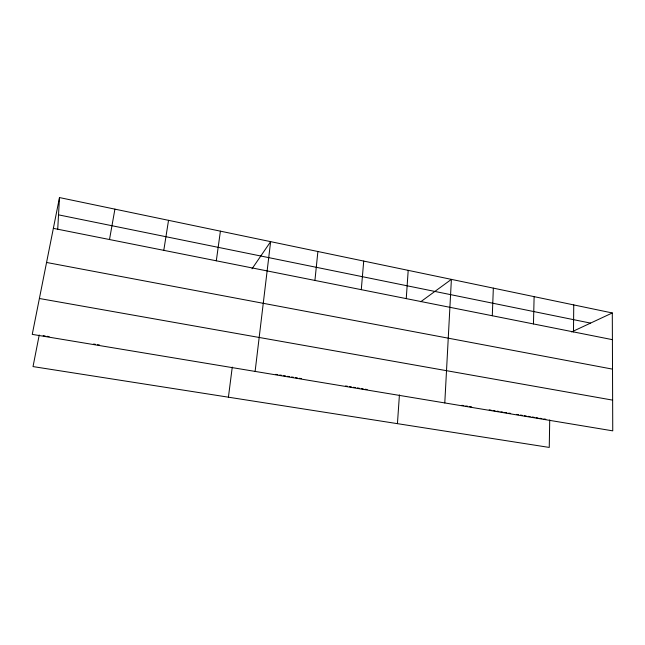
<?xml version="1.0" encoding="UTF-8"?>
<svg xmlns="http://www.w3.org/2000/svg" width="645" height="645" viewBox="0 0 645 645"><rect width="100%" height="100%" fill="white"/><g stroke="black" fill="none" stroke-linecap="round" stroke-linejoin="round"><path stroke-width="0.97" d="M573.486 331.917L573.752 304.916M549.725 419.919L549.25 447.428L33.024 366.586L39.232 334.989M533.463 323.951L534.116 296.644M492.288 315.752L493.344 288.138M444.784 402.94L451.395 279.374L420.742 301.739M57.727 229.193L59.485 197.572L612.299 312.962L612.75 430.852L32.25 334.376L59.485 197.572M397.433 423.652L399.424 394.909M406.245 298.619L408.204 270.36M361.281 289.669L363.716 261.072M314.929 280.438L317.888 251.51M255.114 371.415L270.634 241.641L252.026 268.796M228.419 397.183L232.264 367.102M216.309 260.798L220.405 231.16M163.79 250.349L168.53 220.332M109.505 239.537L114.915 209.141M571.607 331.949L612.299 312.962M43.191 335.65L45.166 335.972M47.141 336.303L49.125 336.634M93.59 344.035L95.549 344.357M97.508 344.68L99.467 345.011M275.786 374.342L277.753 374.672M279.72 374.995L281.696 375.325M283.663 375.648L285.63 375.979M287.597 376.309L289.565 376.632M291.54 376.962L293.507 377.293M295.475 377.615L297.442 377.946M299.417 378.276L301.384 378.599M345.583 385.952L347.55 386.282M349.509 386.605L351.469 386.936M353.436 387.258L355.395 387.589M357.354 387.911L359.321 388.242M361.273 388.564L363.232 388.887M365.183 389.217L367.142 389.54M461.885 405.302L463.836 405.624M465.787 405.955L467.738 406.277M469.689 406.6L471.64 406.922M489.2 409.849L491.151 410.172M493.103 410.494L495.054 410.817M497.005 411.147L498.956 411.47M500.907 411.792L502.858 412.115M504.809 412.445L506.76 412.768M508.712 413.09L510.663 413.413M516.524 414.388L518.475 414.719M520.426 415.041L522.377 415.364M524.337 415.694L526.288 416.017M528.239 416.339L530.198 416.662M532.149 416.993L534.1 417.315M536.051 417.637L538.011 417.968M539.962 418.291L541.913 418.613M543.872 418.944L545.823 419.266M39.393 298.498L612.629 400.126M46.569 262.467L612.516 369.133M53.358 228.354L612.403 339.665M58.526 214.85L590.554 323.113"/></g></svg>
